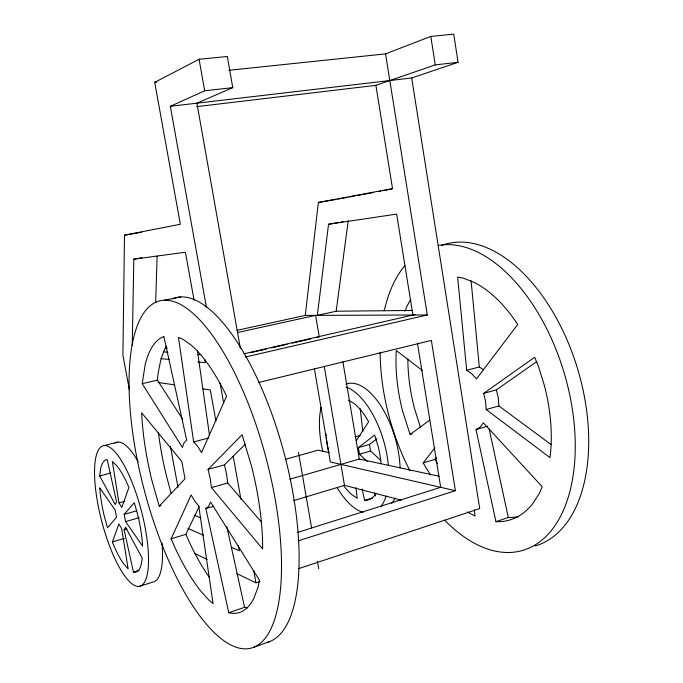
<?xml version="1.0" encoding="UTF-8"?>
<svg xmlns="http://www.w3.org/2000/svg" width="683" height="683" viewBox="0 0 683 683"><rect width="100%" height="100%" fill="white"/><g stroke="black" fill="none" stroke-linecap="round" stroke-linejoin="round"><path stroke-width="1.02" d="M240.373 348.356L196.909 103.184L232.758 87.637L227.345 56.476L199.094 59.259L154.717 82.344L180.355 224.263L124.494 235.174L122.914 355.28L129.394 389.771M132.237 345.444L133.825 259.199L141.936 257.747M155.664 302.595L157.116 256.074M99.718 475.991L100.64 468.623A58.055 16.383 75.4 0 1 107.222 459.616L116.554 501.834L115.162 504.489L99.718 475.991L110.834 473.029M142.235 383.684L145.155 364.637A143.131 50.047 75.2 0 1 163.886 336.514L186.672 440.151L184.111 442.738L182.395 447.408L142.235 383.684L157.397 380.158L182.685 419.251M157.397 380.158L158.14 373.072L160.548 361.179A142.132 51.532 75.1 0 1 166.311 346.179M236.873 330.367L305.267 315.409L318.372 202.45L392.529 188.585L375.881 85.349L435.242 64.876L458.062 62.307L453.743 34.15L430.811 36.412L385.545 53.889L228.831 70.289M338.896 222.393L328.532 224.255L317.339 315.367L336.173 311.226L412.498 310.458M336.173 311.226L348.228 220.72M112.371 541.969L118.893 523.981L121.668 528.599L128.122 568.871L123.751 563.927A58.055 16.383 75.4 0 1 112.371 541.969L124.366 538.426M404.942 311.243L407.213 305.779A126.364 71.741 73.4 0 1 410.816 299.393M171.117 538.793L191.155 494.936L194.886 501.279L198.744 505.872L213.053 603.627L208.844 600.05L200.819 591.094A143.131 50.047 75.2 0 1 171.117 538.793L185.887 534.345L199.086 506.692M356.261 440.706L368.624 421.787A52.437 24.597 73.9 0 0 353.623 403.192L348.373 400.212M430.623 474.967A126.364 71.741 73.4 0 1 423.221 462.912L434.883 447.792M423.221 462.912L435.003 459.36L436.317 457.687M124.212 514.342L134.312 502.679L137.787 515.042A58.055 16.383 75.4 0 1 142.585 546.101L125.595 521.616L124.212 514.342L136.822 510.756M159.207 506.112L185.008 478.792L181.823 461.512L141.629 412.797A143.131 50.047 75.2 0 0 151.78 479.995L159.207 506.112L161.162 505.548M208.084 469.392L242.098 434.712L251.762 467.01A143.131 50.047 75.2 0 1 262.631 548.927L211.406 487.602L210.236 478.663L208.084 469.392L224.434 464.884L245.393 444.146M124.11 529.82L125.552 527.285L142.303 558.276L141.014 565.396A58.055 16.383 75.4 0 1 133.45 572.132L124.11 529.82L126.987 528.984M205.865 508.57L208.614 506.402L210.552 501.979L259.497 580.302L258.003 587.329L253.948 598.052A143.131 50.047 75.2 0 1 228.762 612.719L205.865 508.57L213.856 506.231M367.249 461.426L359.506 454.212L358.396 447.613L374.583 435.097L378.083 446.101A52.437 24.597 73.9 0 1 381.054 463.791M358.396 447.613L369.46 444.462L376.854 438.81M422.495 370.587L396.285 350.541A126.364 71.741 73.4 0 0 402.637 411.311L410.116 434.431L429.709 420.173M483.684 393.365L534.661 357.243L538.503 366.592L544.257 385.075A126.364 71.741 73.4 0 1 549.994 457.644L486.202 409.527L485.604 401.519L483.684 393.365L496.379 389.856L536.812 361.546M476.008 429.556L480.123 427.148L483.342 422.803L542.2 486.714L539.357 493.382L532.578 503.866A126.364 71.741 73.4 0 1 495.952 521.684L476.008 429.556L487.534 426.183M206.479 307.512L170.323 106.309L204.661 90.796L232.758 87.637M253.504 647.364L269.708 641.533M228.762 612.719L244.565 607.332A142.132 51.532 75.1 0 0 247.434 607.819M495.952 521.684L508.306 517.475A125.595 72.56 73.3 0 0 518.551 516.638M170.323 106.309L411.695 77.973L458.062 62.307M236.822 573.635L255.946 582.795L259.992 581.455M298.471 568.691L479.705 508.587L411.695 77.973M298.095 540.885L455.39 490.693L431.357 340.416L258.336 382.582M139.366 586.364A72.611 20.499 75.4 0 0 130.248 477.955A72.611 20.499 75.4 0 0 95.057 483.658A72.611 20.499 75.4 0 0 139.366 586.364L152.821 582.095A72.202 21.164 75.3 0 0 161.991 542.985M297.207 532.544L440.689 487.312L417.441 343.122M133.45 572.132L139.195 570.348M362.144 489.054L364.62 500.426L372.577 497.958M293.502 500.656L344.488 485.34L401.237 500.169M289.746 479.235L359.258 459.061L439.109 476.256M125.595 521.616L139.161 517.705M359.506 454.212L370.562 451.028L380.713 460.316M410.116 434.431L412.071 433.867M211.406 487.602L227.695 482.975L261.06 521.684M486.202 409.527L498.872 405.924L551.121 444.599M285.238 459.377L318.013 450.174L329.163 452.581M118.97 502.91L121.779 507.486L128.916 487.551A58.055 16.383 75.4 0 0 116.75 465.695L112.345 461.537L118.97 502.91L124.758 501.296M355.169 436.872L360.189 435.472M193.665 441.918L197.626 446.247L201.536 452.581L226.594 396.14A143.131 50.047 75.2 0 0 191.155 345.103L182.685 339.118L178.451 337.453L193.665 441.918L208.81 437.94M466.694 370.28L471.74 373.695L476.478 378.928L517.714 324.451A126.364 71.741 73.4 0 0 474.497 282.583L463.356 278.135L457.619 277.093L466.694 370.28L479.304 366.967L483.547 369.776M104.123 445.572L117.647 442.132M245.154 357.064L427.293 314.965L385.545 53.889M243.899 353.82L414.991 314.547M250.627 352.676L266.225 349.09M271.424 347.895L287.014 344.317M292.213 343.122L310.936 338.819M316.135 337.624L319.251 336.907L315.589 315.375L237.812 332.459M165.218 348.398L167.292 347.946M164.321 300.204L180.773 296.926M338 199.137L340.074 198.753M342.149 198.36L347.34 197.396M349.414 197.011L354.605 196.038M356.68 195.654L361.87 194.689M363.945 194.305L373.285 192.563M378.476 191.59L380.551 191.206M382.625 190.822L387.816 189.848M389.891 189.464L391.965 189.08M340.971 222.026L343.045 221.651M124.494 235.174L141.646 232.271M318.372 202.45L335.934 199.487M328.532 224.255L396.644 214.103L412.908 315.017M133.825 259.199L185.409 252.215L194.066 300.153M196.559 106.659L375.881 85.349M154.717 82.344L156.834 82.114M305.267 315.409L427.293 314.965M163.681 351.95L167.924 352.266M197.583 354.468L200.759 354.708M160.736 358.669L169.23 359.429M197.925 361.999L205.37 362.664L204.798 359.54M158.055 382.497L174.771 384.879M202.979 388.9L210.296 389.942L215.956 421.274M455.39 490.693L330.316 461.947L314.428 368.965M194.04 515.17L200.904 517.927M187.97 528.463L203.483 535.199M231.597 547.407L239.357 550.78L238.41 545.555M194.766 553.486L207.188 559.437M467.283 511.951L474.984 516.015L474.361 509.663M420.378 427.174L414.385 408.093A125.595 72.56 73.3 0 1 407.845 359.087M171.057 493.066L166.456 475.974A142.132 51.532 75.1 0 1 158.43 432.373M496.379 389.856L498.3 397.967L498.872 405.924M369.46 444.462L370.562 451.028M224.434 464.884L226.568 474.087L227.695 482.975M226.841 526.653L244.565 607.332M374.66 492.913L375.334 496.003M489.173 429.026L508.306 517.475M170.434 446.503L178.007 487.38M220.037 382.967L223.614 402.876M233.219 456.329L240.937 499.29M253.709 570.373L255.946 582.795M199.094 59.259L204.661 90.796M298.505 452.522L311.602 527.916M317.424 561.426L318.696 568.76M324.229 366.165L344.488 485.34M342.9 361.87L359.258 459.061M430.811 36.412L435.242 64.876M197.404 350.652L209.527 435.583M355.988 487.739L357.235 498.274L351.446 494.355A52.437 24.597 73.9 0 1 344.095 486.253M360.154 408.528L362.827 431.502M471.082 280.628L479.304 366.967M438.213 245.419A158.396 90.165 73.4 0 1 575.206 440.962A158.396 90.165 73.4 0 1 444.71 520.198M409.92 470.724A158.396 90.165 73.4 0 1 380.141 352.189M384.239 310.893A158.396 90.165 73.4 0 1 404.908 265.533M441.457 245.487A157.423 91.198 73.2 0 1 576.811 366.276A157.423 91.198 73.2 0 1 535.071 545.982M437.572 463.74A125.595 72.56 73.3 0 1 435.003 459.36M172.517 298.77A178.297 64.859 75.1 0 1 282.753 448.219A178.297 64.859 75.1 0 1 267.864 642.157M209.203 577.161A142.132 51.532 75.1 0 1 185.887 534.345M363.108 512.378A65.577 30.769 73.9 0 1 337.342 487.986M322.743 451.139A65.577 30.769 73.9 0 1 321.036 407.418M346.179 387.124A65.577 30.769 73.9 0 1 388.362 465.26M386.1 496.012A65.577 30.769 73.9 0 1 380.644 506.803M345.777 384.179A65.244 31.187 73.8 0 1 380.807 405.762A65.244 31.187 73.8 0 1 400.127 468.111M395.064 498.103A65.244 31.187 73.8 0 1 391.752 503.294M375.923 493.707A52.437 24.597 73.9 0 1 364.62 500.426M328.95 452.838A52.437 24.597 73.9 0 1 326.226 437.444M326.056 435.566A52.437 24.597 73.9 0 1 325.928 433.705M115.034 443.002A72.202 21.164 75.3 0 1 138.205 461.81M116.52 517.236L107.496 527.839L104.371 516.51A58.055 16.383 75.4 0 1 99.761 487.824L115.162 510.124L116.52 517.236M129.07 386.919A179.552 62.99 75.2 0 0 245.197 648.85A179.552 62.99 75.2 0 0 241.637 387.79A179.552 62.99 75.2 0 0 129.07 386.919"/></g></svg>
